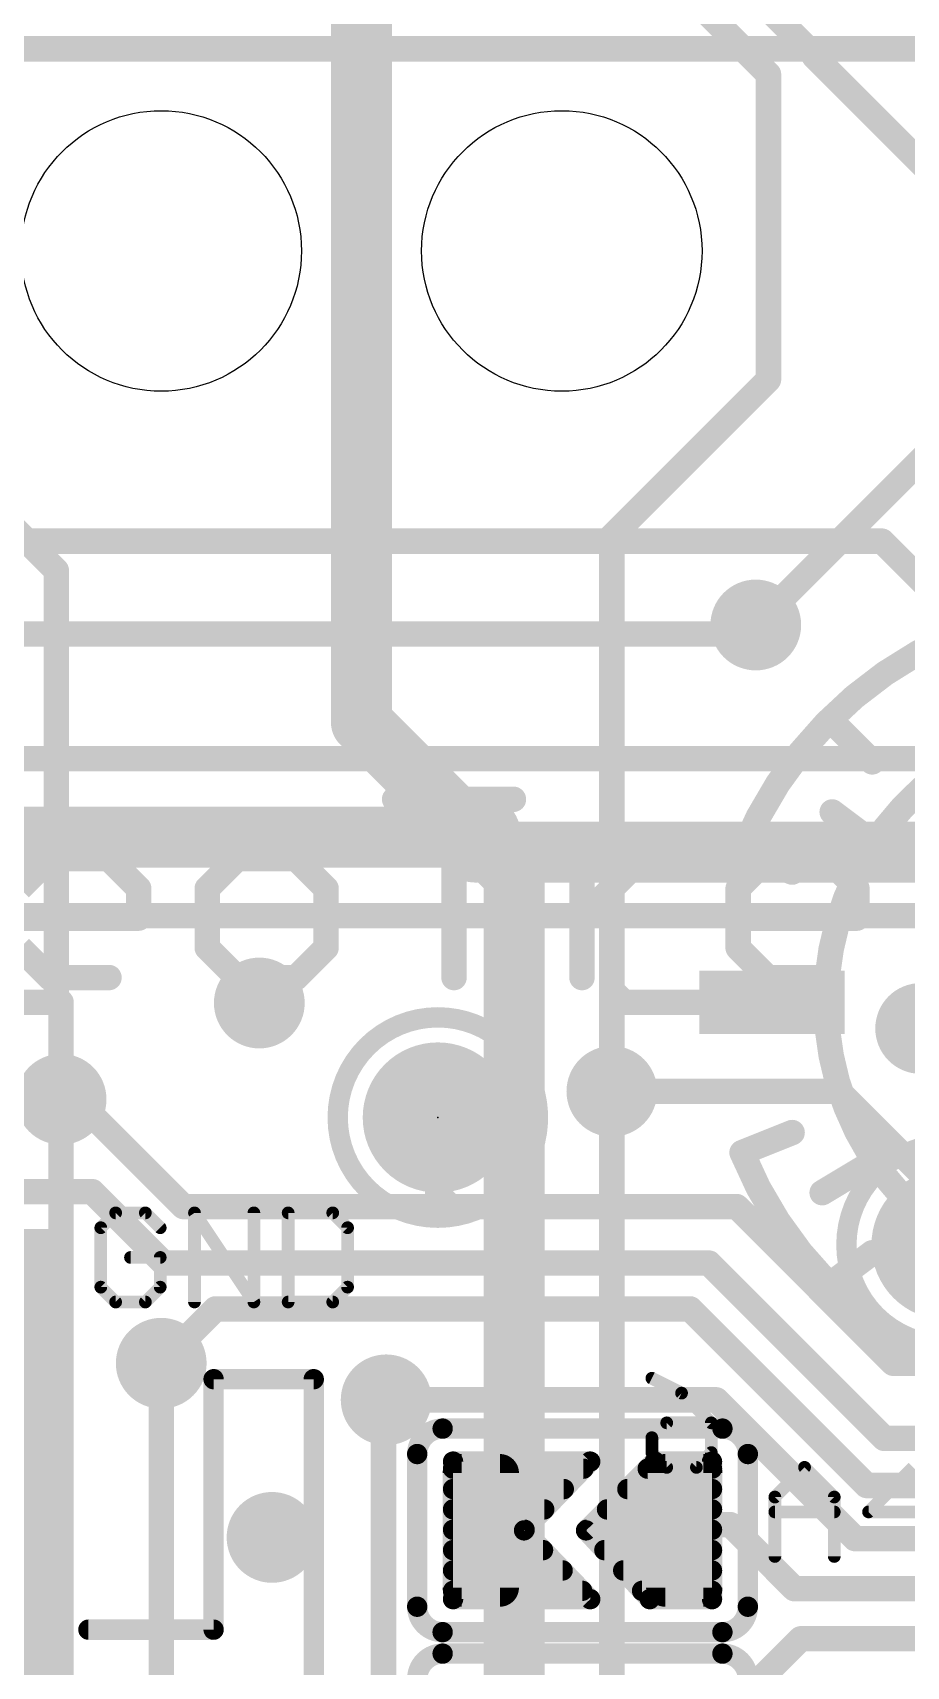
# Model space of a CAD drawing. Extents: x -30.6 to 30.6, y -30.6 to 30.6.
# Drawn here: x -3.28 to 5.44, y 0.87 to 17.18 of the extents above; entities that cross this region are included whole.
import ezdxf

# ---------------------------------------------------------------- set-up
doc = ezdxf.new("R2010")
doc.units = 0
for name, color, linetype in [('1', 12, 'CONTINUOUS'), ('16', 5, 'CONTINUOUS'), ('18', 110, 'CONTINUOUS'), ('20', 53, 'CONTINUOUS'), ('21', 40, 'CONTINUOUS'), ('22', 53, 'CONTINUOUS'), ('23', 40, 'CONTINUOUS')]:
    doc.layers.add(name, color=color, linetype=linetype)

# ---------------------------------------------------------------- blocks, each defined once
blk = doc.blocks.new('RECT121920X243840R50')
at = {"const_width": 0.1905}
blk.add_lwpolyline([(0.2858, -0.5715), (0.2858, 0.5715, 0.4142), (0.1905, 0.6668), (-0.1905, 0.6668, 0.4142), (-0.2858, 0.5715), (-0.2858, -0.5715, 0.4142), (-0.1905, -0.6668), (0.1905, -0.6668, 0.4142)], format="xyb", close=True, dxfattribs=at)
blk.add_solid([(-0.2159, -0.5969), (0.2159, -0.5969), (-0.2159, 0.5969), (0.2159, 0.5969)])
blk = doc.blocks.new('PIE')
at = {"const_width": 0.5}
blk.add_lwpolyline([(0, -0.25, 1), (0, 0.25, 1), (0, -0.25)], format="xyb", dxfattribs=at)
blk = doc.blocks.new('RECT')
blk.add_solid([(-0.5, -0.5), (0.5, -0.5), (-0.5, 0.5), (0.5, 0.5)])
blk = doc.blocks.new('ROUNDV')
at = {"const_width": 0.5}
blk.add_lwpolyline([(0, -0.25, 1), (0, 0.25, 1), (0, -0.25)], format="xyb", dxfattribs=at)

msp = doc.modelspace()

# ---------------------------------------------------------------- linework, layer by layer
at = {"layer": '1'}
for points, const_width in [([(6.467, 17.018), (-4.576, 17.018)], 0.254), ([(-5.969, 12.1032), (5.1978, 12.1032)], 0.254), ([(5.1978, 12.1032), (6.309, 10.992)], 0.254), ([(-4.064, 11.176), (3.8466, 11.176)], 0.254), ([(3.8466, 11.176), (3.937, 11.2664)], 0.254), ([(9.0536, 9.9318), (-8.1022, 9.9318)], 0.254), ([(1.143, 9.1484), (-6.4856, 9.1484)], 0.6096), ([(1.2914, 9), (1.143, 9.1484)], 0.6096), ([(1.2914, 9), (8.255, 9)], 0.6096), ([(5.859, 8.365), (-5.3345, 8.365)], 0.254), ([(4.7662, 6.611), (2.5, 6.611)], 0.254), ([(6.2972, 5.08), (4.7662, 6.611)], 0.254), ([(-2.849, 6.532), (-3, 6.532)], 0.254), ([(-1.778, 5.461), (-2.849, 6.532)], 0.254), ([(0.762, 6.35), (0.762, 5.588)], 0.254), ([(-16.4925, 5.6098), (-2.6888, 5.6098)], 0.254), ([(-2.6888, 5.6098), (-1.976, 4.897)], 0.254), ([(0.762, 5.588), (0.889, 5.461)], 0.254), ([(0.889, 5.461), (-1.778, 5.461)], 0.254), ([(3.7456, 5.461), (0.889, 5.461)], 0.254), ([(5.3096, 3.897), (3.7456, 5.461)], 0.254), ([(-1.976, 4.897), (3.4706, 4.897)], 0.254), ([(3.4706, 4.897), (5.2206, 3.147)], 0.254), ([(-1.4572, 4.4398), (-2, 3.897)], 0.254), ([(3.2812, 4.4398), (-1.4572, 4.4398)], 0.254), ([(5.0442, 2.6768), (3.2812, 4.4398)], 0.254), ([(7.687, 3.897), (5.3096, 3.897)], 0.254), ([(3.5425, 3.532), (0.246, 3.532)], 0.254), ([(4.9275, 2.147), (3.5425, 3.532)], 0.254), ([(5.2206, 3.147), (6.937, 3.147)], 0.254), ([(2.284, 2.9156), (0.914, 2.9156)], 0.2032), ([(0.914, 2.9156), (0.914, 1.5424)], 0.2032), ([(0.914, 2.8448), (2.2158, 2.8448)], 0.2032), ([(1.6228, 2.229), (2.284, 2.9156)], 0.2032), ([(2.2419, 2.229), (2.9285, 2.9156)], 0.2032), ([(2.8577, 2.8448), (3.5, 2.8448)], 0.2032), ([(2.9285, 2.9156), (3.5, 2.9156)], 0.2032), ([(3.5, 2.9156), (3.5, 1.5424)], 0.2032), ([(6.9072, 2.6768), (5.0442, 2.6768)], 0.254), ([(0.914, 2.6416), (2.0201, 2.6416)], 0.2032), ([(2.6545, 2.6416), (3.5, 2.6416)], 0.2032), ([(0.914, 2.4384), (1.8245, 2.4384)], 0.2032), ([(2.4513, 2.4384), (3.5, 2.4384)], 0.2032), ([(0.914, 2.2352), (1.6288, 2.2352)], 0.2032), ([(2.284, 1.5424), (1.6228, 2.229)], 0.2032), ([(2.8785, 1.5424), (2.2419, 2.229)], 0.2032), ([(2.2481, 2.2352), (3.5, 2.2352)], 0.2032), ([(3.28, 2.286), (3.223, 2.229)], 0.254), ([(3.683, 2.286), (3.28, 2.286)], 0.254), ([(4.322, 1.647), (3.683, 2.286)], 0.254), ([(0.914, 2.032), (1.8125, 2.032)], 0.2032), ([(2.4246, 2.032), (3.5, 2.032)], 0.2032), ([(6.937, 2.147), (4.9275, 2.147)], 0.254), ([(0.914, 1.8288), (2.0082, 1.8288)], 0.2032), ([(2.613, 1.8288), (3.5, 1.8288)], 0.2032), ([(0.914, 1.6256), (2.2039, 1.6256)], 0.2032), ([(0.914, 1.5424), (2.284, 1.5424)], 0.2032), ([(2.8014, 1.6256), (3.5, 1.6256)], 0.2032), ([(3.5, 1.5424), (2.8785, 1.5424)], 0.2032), ([(6.937, 1.647), (4.322, 1.647)], 0.254), ([(4.387, 1.147), (3.223, -0.017)], 0.254), ([(6.937, 1.147), (4.387, 1.147)], 0.254)]:
    msp.add_lwpolyline(points, dxfattribs=dict(at, const_width=const_width))
for points, const_width in [([(5.2427, 12.1481, 1), (5.1529, 12.0583)], 0.127), ([(5.1978, 12.0397, 1), (5.1978, 12.1667)], 0.127), ([(3.8017, 11.2209, 1), (3.8915, 11.1311)], 0.127), ([(3.8466, 11.1125, 1), (3.8466, 11.2395)], 0.127), ([(3.9819, 11.2215, 1), (3.8921, 11.3113)], 0.127), ([(1.2508, 9.2562, 1), (1.0352, 9.0406)], 0.3048), ([(1.2914, 9.1524, 1), (1.2914, 8.8476)], 0.3048), ([(1.143, 8.996, 1), (1.143, 9.3008)], 0.3048), ([(1.1836, 8.8922, 1), (1.3992, 9.1078)], 0.3048), ([(2.5, 6.6745, 1), (2.5, 6.5475)], 0.127), ([(4.8111, 6.6559, 1), (4.7213, 6.5661)], 0.127), ([(4.7662, 6.5475, 1), (4.7662, 6.6745)], 0.127), ([(-3, 6.5955, 1), (-3, 6.4685)], 0.127), ([(-2.8041, 6.5769, 1), (-2.8939, 6.4871)], 0.127), ([(-2.849, 6.4685, 1), (-2.849, 6.5955)], 0.127), ([(0.8255, 6.35, 1), (0.6985, 6.35)], 0.127), ([(-2.6439, 5.6547, 1), (-2.7337, 5.5649)], 0.127), ([(-2.6888, 5.5463, 1), (-2.6888, 5.6733)], 0.127), ([(0.8069, 5.6329, 1), (0.7171, 5.5431)], 0.127), ([(-1.778, 5.5245, 1), (-1.778, 5.3975)], 0.127), ([(-1.8229, 5.4161, 1), (-1.7331, 5.5059)], 0.127), ([(0.6985, 5.588, 1), (0.8255, 5.588)], 0.127), ([(0.889, 5.5245, 1), (0.889, 5.3975)], 0.127), ([(0.8441, 5.4161, 1), (0.9339, 5.5059)], 0.127), ([(0.889, 5.3975, 1), (0.889, 5.5245)], 0.127), ([(3.7905, 5.5059, 1), (3.7007, 5.4161)], 0.127), ([(3.7456, 5.3975, 1), (3.7456, 5.5245)], 0.127), ([(-1.976, 4.9605, 1), (-1.976, 4.8335)], 0.127), ([(-2.0209, 4.8521, 1), (-1.9311, 4.9419)], 0.127), ([(3.5155, 4.9419, 1), (3.4257, 4.8521)], 0.127), ([(3.4706, 4.8335, 1), (3.4706, 4.9605)], 0.127), ([(-1.4572, 4.5033, 1), (-1.4572, 4.3763)], 0.127), ([(-1.4123, 4.3949, 1), (-1.5021, 4.4847)], 0.127), ([(3.3261, 4.4847, 1), (3.2363, 4.3949)], 0.127), ([(3.2812, 4.3763, 1), (3.2812, 4.5033)], 0.127), ([(-2.0449, 3.9419, 1), (-1.9551, 3.8521)], 0.127), ([(5.3096, 3.9605, 1), (5.3096, 3.8335)], 0.127), ([(5.2647, 3.8521, 1), (5.3545, 3.9419)], 0.127), ([(0.246, 3.5955, 1), (0.246, 3.4685)], 0.127), ([(3.5874, 3.5769, 1), (3.4975, 3.4871)], 0.127), ([(3.5425, 3.4685, 1), (3.5425, 3.5955)], 0.127), ([(5.2206, 3.2105, 1), (5.2206, 3.0835)], 0.127), ([(5.1757, 3.1021, 1), (5.2655, 3.1919)], 0.127), ([(0.914, 2.9664, 1), (0.914, 2.8648)], 0.1016), ([(0.9648, 2.9156, 1), (0.8632, 2.9156)], 0.1016), ([(0.914, 2.8956, 1), (0.914, 2.794)], 0.1016), ([(2.2158, 2.794, 1), (2.2158, 2.8956)], 0.1016), ([(2.3206, 2.8804, 1), (2.2474, 2.9508)], 0.1016), ([(2.284, 2.8648, 1), (2.284, 2.9664)], 0.1016), ([(2.8577, 2.8956, 1), (2.8577, 2.794)], 0.1016), ([(2.9285, 2.9664, 1), (2.9285, 2.8648)], 0.1016), ([(2.9644, 2.8797, 1), (2.8926, 2.9515)], 0.1016), ([(3.5508, 2.9156, 1), (3.4492, 2.9156)], 0.1016), ([(3.5, 2.8648, 1), (3.5, 2.9664)], 0.1016), ([(3.5, 2.794, 1), (3.5, 2.8956)], 0.1016), ([(5.0442, 2.7403, 1), (5.0442, 2.6133)], 0.127), ([(4.9993, 2.6319, 1), (5.0891, 2.7217)], 0.127), ([(0.914, 2.6924, 1), (0.914, 2.5908)], 0.1016), ([(2.0201, 2.5908, 1), (2.0201, 2.6924)], 0.1016), ([(2.6545, 2.6924, 1), (2.6545, 2.5908)], 0.1016), ([(3.5, 2.5908, 1), (3.5, 2.6924)], 0.1016), ([(0.914, 2.4892, 1), (0.914, 2.3876)], 0.1016), ([(1.8245, 2.3876, 1), (1.8245, 2.4892)], 0.1016), ([(2.4513, 2.4892, 1), (2.4513, 2.3876)], 0.1016), ([(3.5, 2.3876, 1), (3.5, 2.4892)], 0.1016), ([(0.914, 2.286, 1), (0.914, 2.1844)], 0.1016), ([(1.6594, 2.2642, 1), (1.5862, 2.1938)], 0.1016), ([(1.5862, 2.2642, 1), (1.6594, 2.1938)], 0.1016), ([(1.6288, 2.1844, 1), (1.6288, 2.286)], 0.1016), ([(2.2792, 2.2635, 1), (2.2046, 2.1945)], 0.1016), ([(2.206, 2.2649, 1), (2.2778, 2.1931)], 0.1016), ([(2.2481, 2.286, 1), (2.2481, 2.1844)], 0.1016), ([(3.1781, 2.2739, 1), (3.2679, 2.1841)], 0.127), ([(3.28, 2.3495, 1), (3.28, 2.2225)], 0.127), ([(3.3249, 2.2411, 1), (3.2351, 2.3309)], 0.127), ([(3.5, 2.1844, 1), (3.5, 2.286)], 0.1016), ([(3.7279, 2.3309, 1), (3.6381, 2.2411)], 0.127), ([(3.683, 2.2225, 1), (3.683, 2.3495)], 0.127), ([(0.914, 2.0828, 1), (0.914, 1.9812)], 0.1016), ([(1.8125, 1.9812, 1), (1.8125, 2.0828)], 0.1016), ([(2.4246, 2.0828, 1), (2.4246, 1.9812)], 0.1016), ([(3.5, 1.9812, 1), (3.5, 2.0828)], 0.1016), ([(4.9275, 2.2105, 1), (4.9275, 2.0835)], 0.127), ([(4.8825, 2.1021, 1), (4.9724, 2.1919)], 0.127), ([(0.914, 1.8796, 1), (0.914, 1.778)], 0.1016), ([(2.0082, 1.778, 1), (2.0082, 1.8796)], 0.1016), ([(2.613, 1.8796, 1), (2.613, 1.778)], 0.1016), ([(3.5, 1.778, 1), (3.5, 1.8796)], 0.1016), ([(0.914, 1.6764, 1), (0.914, 1.5748)], 0.1016), ([(0.914, 1.5932, 1), (0.914, 1.4916)], 0.1016), ([(2.2039, 1.5748, 1), (2.2039, 1.6764)], 0.1016), ([(2.284, 1.4916, 1), (2.284, 1.5932)], 0.1016), ([(2.8014, 1.6764, 1), (2.8014, 1.5748)], 0.1016), ([(2.8785, 1.5932, 1), (2.8785, 1.4916)], 0.1016), ([(3.5, 1.5748, 1), (3.5, 1.6764)], 0.1016), ([(3.5, 1.4916, 1), (3.5, 1.5932)], 0.1016), ([(4.322, 1.7105, 1), (4.322, 1.5835)], 0.127), ([(4.2771, 1.6021, 1), (4.3669, 1.6919)], 0.127), ([(0.8632, 1.5424, 1), (0.9648, 1.5424)], 0.1016), ([(2.2474, 1.5072, 1), (2.3206, 1.5776)], 0.1016), ([(2.8412, 1.5079, 1), (2.9158, 1.5769)], 0.1016), ([(3.4492, 1.5424, 1), (3.5508, 1.5424)], 0.1016), ([(4.387, 1.2105, 1), (4.387, 1.0835)], 0.127), ([(4.4319, 1.1021, 1), (4.3421, 1.1919)], 0.127)]:
    msp.add_lwpolyline(points, format="xyb", dxfattribs=dict(at, const_width=const_width))
at = {"layer": '16'}
for points, const_width in [([(0, 10.2914), (0, 21.3574)], 0.6096), ([(2.5, 18.328), (4.064, 16.764)], 0.254), ([(4.5212, 16.9534), (3.556, 17.9186)], 0.254), ([(4.5212, 16.9418), (4.5212, 16.9534)], 0.254), ([(7.493, 13.97), (4.5212, 16.9418)], 0.254), ([(4.064, 13.716), (4.064, 16.764)], 0.254), ([(-4.826, 13.589), (-3.048, 11.811)], 0.254), ([(2.5, 12.152), (4.064, 13.716)], 0.254), ([(6.1268, 13.4562), (3.937, 11.2664)], 0.254), ([(2.5, 7.62), (2.5, 12.152)], 0.254), ([(-3.048, 11.811), (-3.048, 7.548)], 0.254), ([(1.143, 9.1484), (0, 10.2914)], 0.6096), ([(4.7, 10.3), (5.1, 9.9)], 0.254), ([(5.1, 9.1), (4.7, 9.4)], 0.254), ([(1.524, 8.7674), (1.143, 9.1484)], 0.6096), ([(1.524, -4.445), (1.524, 8.7674)], 0.6096), ([(3.8, 9), (4.3, 8.8)], 0.254), ([(-3.048, 7.548), (-3, 7.5)], 0.254), ([(2.5, 6.611), (2.5, 7.62)], 0.254), ([(2.62, 7.5), (2.5, 7.62)], 0.254), ([(-4.1, 7.5), (-3, 7.5)], 0.254), ([(-3, 7.5), (-3, 6.532)], 0.254), ([(4.1, 7.5), (2.62, 7.5)], 0.254), ([(2.5, 6.611), (2.5, -6.827)], 0.254), ([(-3, 6.532), (-3, -7.5)], 0.254), ([(3.8, 6), (4.3, 6.2)], 0.254), ([(5.1, 5.9), (4.6, 5.6)], 0.254), ([(4.7, 4.7), (5.1, 5)], 0.254), ([(-2, 3.897), (-2, -11.049)], 0.254), ([(0.219, 3.505), (0.246, 3.532)], 0.254), ([(0.219, -17.2504), (0.219, 3.505)], 0.254)]:
    msp.add_lwpolyline(points, dxfattribs=dict(at, const_width=const_width))
for points, const_width in [([(4.5847, 16.9534, 1), (4.4577, 16.9534)], 0.127), ([(4.5661, 16.9867, 1), (4.4763, 16.8969)], 0.127), ([(4.4577, 16.9418, 1), (4.5847, 16.9418)], 0.127), ([(4.4763, 16.9085, 1), (4.5661, 16.9983)], 0.127), ([(4.1275, 16.764, 1), (4.0005, 16.764)], 0.127), ([(4.0191, 16.7191, 1), (4.1089, 16.8089)], 0.127), ([(4.0005, 13.716, 1), (4.1275, 13.716)], 0.127), ([(4.1089, 13.6711, 1), (4.0191, 13.7609)], 0.127), ([(2.5635, 12.152, 1), (2.4365, 12.152)], 0.127), ([(2.4551, 12.1969, 1), (2.5449, 12.1071)], 0.127), ([(-2.9845, 11.811, 1), (-3.1115, 11.811)], 0.127), ([(-3.0929, 11.7661, 1), (-3.0031, 11.8559)], 0.127), ([(3.8, 6, 5.1283), (3.8, 9)], 0.254), ([(3.8921, 11.3113, 1), (3.9819, 11.2215)], 0.127), ([(0.1078, 10.3992, 1), (-0.1078, 10.1836)], 0.3048), ([(-0.1524, 10.2914, 1), (0.1524, 10.2914)], 0.3048), ([(4.7449, 10.3449, 1), (4.6551, 10.2551)], 0.127), ([(5.0551, 9.8551, 1), (5.1449, 9.9449)], 0.127), ([(5.8, 9.8, 0.5044), (5.8, 5.2)], 0.254), ([(4.7381, 9.4508, 1), (4.6619, 9.3492)], 0.127), ([(1.2508, 9.2562, 1), (1.0352, 9.0406)], 0.3048), ([(1.0352, 9.0406, 1), (1.2508, 9.2562)], 0.3048), ([(5.0619, 9.0492, 1), (5.1381, 9.1508)], 0.127), ([(1.6764, 8.7674, 1), (1.3716, 8.7674)], 0.3048), ([(1.4162, 8.6596, 1), (1.6318, 8.8752)], 0.3048), ([(3.8236, 9.059, 1), (3.7764, 8.941)], 0.127), ([(3.7412, 9.0239, 1), (3.8588, 8.9761)], 0.127), ([(4.2764, 8.741, 1), (4.3236, 8.859)], 0.127), ([(-3.0031, 7.5929, 1), (-3.0929, 7.5031)], 0.127), ([(2.5635, 7.62, 1), (2.4365, 7.62)], 0.127), ([(2.5449, 7.6649, 1), (2.4551, 7.5751)], 0.127), ([(2.4365, 7.62, 1), (2.5635, 7.62)], 0.127), ([(-3.1115, 7.548, 1), (-2.9845, 7.548)], 0.127), ([(-2.9365, 7.5, 1), (-3.0635, 7.5)], 0.127), ([(-3.0449, 7.4551, 1), (-2.9551, 7.5449)], 0.127), ([(-3, 7.4365, 1), (-3, 7.5635)], 0.127), ([(2.62, 7.5635, 1), (2.62, 7.4365)], 0.127), ([(2.5751, 7.4551, 1), (2.6649, 7.5449)], 0.127), ([(4.1, 7.4365, 1), (4.1, 7.5635)], 0.127), ([(2.5635, 6.611, 1), (2.4365, 6.611)], 0.127), ([(-2.9365, 6.532, 1), (-3.0635, 6.532)], 0.127), ([(-3.0635, 6.532, 1), (-2.9365, 6.532)], 0.127), ([(2.4365, 6.611, 1), (2.5635, 6.611)], 0.127), ([(4.3236, 6.141, 1), (4.2764, 6.259)], 0.127), ([(3.8588, 6.0239, 1), (3.7412, 5.9761)], 0.127), ([(3.7764, 6.059, 1), (3.8236, 5.941)], 0.127), ([(5.1327, 5.8455, 1), (5.0673, 5.9545)], 0.127), ([(4.5673, 5.6545, 1), (4.6327, 5.5455)], 0.127), ([(5.1381, 4.9492, 1), (5.0619, 5.0508)], 0.127), ([(4.6619, 4.7508, 1), (4.7381, 4.6492)], 0.127), ([(-1.9365, 3.897, 1), (-2.0635, 3.897)], 0.127), ([(0.2825, 3.505, 1), (0.1555, 3.505)], 0.127), ([(0.1741, 3.5499, 1), (0.2639, 3.4601)], 0.127), ([(0.2909, 3.4871, 1), (0.2011, 3.5769)], 0.127)]:
    msp.add_lwpolyline(points, format="xyb", dxfattribs=dict(at, const_width=const_width))
at = {"layer": '20'}
for centre in [(-2, 15), (2, 15)]:
    msp.add_circle(centre, 1.4, dxfattribs=at)
at = {"layer": '21'}
for points, const_width in [([(0.3306, 9.5265), (1.5169, 9.5265)], 0.254), ([(0.9237, 7.747), (0.9237, 9.5265)], 0.254), ([(-3.4115, 8.6368), (-3.1149, 8.9333)], 0.254), ([(-3.1149, 8.9333), (-2.5217, 8.9333)], 0.254), ([(-2.5217, 8.9333), (-2.2252, 8.6368)], 0.254), ([(-1.2439, 8.9333), (-1.5405, 8.6368)], 0.254), ([(-0.6507, 8.9333), (-1.2439, 8.9333)], 0.254), ([(-0.3541, 8.6368), (-0.6507, 8.9333)], 0.254), ([(2.2016, 7.747), (2.2016, 8.9333)], 0.254), ([(2.2016, 8.3402), (2.7948, 8.9333)], 0.254), ([(2.7948, 8.9333), (3.0914, 8.9333)], 0.254), ([(3.7608, 8.6368), (4.0574, 8.9333)], 0.254), ([(4.0574, 8.9333), (4.6506, 8.9333)], 0.254), ([(4.6506, 8.9333), (4.9472, 8.6368)], 0.254), ([(-2.2252, 8.6368), (-2.2252, 8.3402)], 0.254), ([(-1.5405, 8.6368), (-1.5405, 8.0436)], 0.254), ([(-0.3541, 8.0436), (-0.3541, 8.6368)], 0.254), ([(3.7608, 8.0436), (3.7608, 8.6368)], 0.254), ([(4.9472, 8.6368), (4.9472, 8.3402)], 0.254), ([(-2.2252, 8.3402), (-3.4115, 8.3402)], 0.254), ([(4.9472, 8.3402), (3.7608, 8.3402)], 0.254), ([(-3.1149, 7.747), (-3.4115, 8.0436)], 0.254), ([(-1.5405, 8.0436), (-1.2439, 7.747)], 0.254), ([(-0.6507, 7.747), (-0.3541, 8.0436)], 0.254), ([(4.0574, 7.747), (3.7608, 8.0436)], 0.254), ([(-2.5217, 7.747), (-3.1149, 7.747)], 0.254), ([(-1.2439, 7.747), (-0.6507, 7.747)], 0.254), ([(4.6506, 7.747), (4.0574, 7.747)], 0.254), ([(-2.4552, 5.3983), (-2.6035, 5.25)], 0.127), ([(-2.4552, 5.3983), (-2.6035, 5.25)], 0.127), ([(-2.1586, 5.3983), (-2.4552, 5.3983)], 0.127), ([(-2.1586, 5.3983), (-2.4552, 5.3983)], 0.127), ([(-2.0103, 5.25), (-2.1586, 5.3983)], 0.127), ([(-2.0103, 5.25), (-2.1586, 5.3983)], 0.127), ([(-1.668, 4.5085), (-1.668, 5.3983)], 0.127), ([(-1.668, 5.3983), (-1.0748, 4.5085)], 0.127), ([(-1.668, 4.5085), (-1.668, 5.3983)], 0.127), ([(-1.668, 5.3983), (-1.0748, 4.5085)], 0.127), ([(-1.0748, 4.5085), (-1.0748, 5.3983)], 0.127), ([(-1.0748, 4.5085), (-1.0748, 5.3983)], 0.127), ([(-0.7325, 5.3983), (-0.7325, 4.5085)], 0.127), ([(-0.2876, 5.3983), (-0.7325, 5.3983)], 0.127), ([(-0.7325, 5.3983), (-0.7325, 4.5085)], 0.127), ([(-0.2876, 5.3983), (-0.7325, 5.3983)], 0.127), ([(-0.1393, 5.25), (-0.2876, 5.3983)], 0.127), ([(-0.1393, 5.25), (-0.2876, 5.3983)], 0.127), ([(-2.6035, 5.25), (-2.6035, 4.6568)], 0.127), ([(-2.6035, 5.25), (-2.6035, 4.6568)], 0.127), ([(-0.1393, 4.6568), (-0.1393, 5.25)], 0.127), ([(-0.1393, 4.6568), (-0.1393, 5.25)], 0.127), ([(-2.0103, 4.9534), (-2.3069, 4.9534)], 0.127), ([(-2.0103, 4.9534), (-2.3069, 4.9534)], 0.127), ([(-2.0103, 4.6568), (-2.0103, 4.9534)], 0.127), ([(-2.0103, 4.6568), (-2.0103, 4.9534)], 0.127), ([(-2.6035, 4.6568), (-2.4552, 4.5085)], 0.127), ([(-2.6035, 4.6568), (-2.4552, 4.5085)], 0.127), ([(-2.4552, 4.5085), (-2.1586, 4.5085)], 0.127), ([(-2.4552, 4.5085), (-2.1586, 4.5085)], 0.127), ([(-2.1586, 4.5085), (-2.0103, 4.6568)], 0.127), ([(-2.1586, 4.5085), (-2.0103, 4.6568)], 0.127), ([(-0.7325, 4.5085), (-0.2876, 4.5085)], 0.127), ([(-0.7325, 4.5085), (-0.2876, 4.5085)], 0.127), ([(-0.2876, 4.5085), (-0.1393, 4.6568)], 0.127), ([(-0.2876, 4.5085), (-0.1393, 4.6568)], 0.127), ([(-0.477, 3.738), (-1.477, 3.738)], 0.2032), ([(-1.477, 3.738), (-1.477, 1.238)], 0.2032), ([(-0.477, -0.262), (-0.477, 3.738)], 0.2032), ([(0.81, 3.245), (3.604, 3.245)], 0.2032), ([(0.556, 2.991), (0.556, 1.467)], 0.2032), ([(3.858, 2.991), (3.858, 1.467)], 0.2032), ([(4.1275, 2.5617), (4.4241, 2.8583)], 0.127), ([(4.4241, 2.8583), (4.7207, 2.5617)], 0.127), ([(5.5079, 2.8583), (5.063, 2.4134)], 0.127), ([(4.1275, 1.9685), (4.1275, 2.5617)], 0.127), ([(4.7207, 2.5617), (4.7207, 1.9685)], 0.127), ([(4.1275, 2.4134), (4.7207, 2.4134)], 0.127), ([(5.063, 2.4134), (5.6562, 2.4134)], 0.127), ([(-1.477, 1.238), (-2.727, 1.238)], 0.2032), ([(3.604, 1.213), (0.81, 1.213)], 0.2032), ([(0.81, 0.999), (3.604, 0.999)], 0.2032)]:
    msp.add_lwpolyline(points, dxfattribs=dict(at, const_width=const_width))
for points, const_width in [([(0.3306, 9.59, 1), (0.3306, 9.463)], 0.127), ([(0.9872, 9.5265, 1), (0.8602, 9.5265)], 0.127), ([(1.5169, 9.463, 1), (1.5169, 9.59)], 0.127), ([(-3.1149, 8.9968, 1), (-3.1149, 8.8698)], 0.127), ([(-3.07, 8.8884, 1), (-3.1598, 8.9782)], 0.127), ([(-2.4768, 8.9782, 1), (-2.5666, 8.8884)], 0.127), ([(-2.5217, 8.8698, 1), (-2.5217, 8.9968)], 0.127), ([(-1.2439, 8.9968, 1), (-1.2439, 8.8698)], 0.127), ([(-1.199, 8.8884, 1), (-1.2888, 8.9782)], 0.127), ([(-0.6058, 8.9782, 1), (-0.6956, 8.8884)], 0.127), ([(-0.6507, 8.8698, 1), (-0.6507, 8.9968)], 0.127), ([(2.2651, 8.9333, 1), (2.1381, 8.9333)], 0.127), ([(2.7948, 8.9968, 1), (2.7948, 8.8698)], 0.127), ([(2.8397, 8.8884, 1), (2.7499, 8.9782)], 0.127), ([(3.0914, 8.8698, 1), (3.0914, 8.9968)], 0.127), ([(4.0574, 8.9968, 1), (4.0574, 8.8698)], 0.127), ([(4.1023, 8.8884, 1), (4.0125, 8.9782)], 0.127), ([(4.6955, 8.9782, 1), (4.6057, 8.8884)], 0.127), ([(4.6506, 8.8698, 1), (4.6506, 8.9968)], 0.127), ([(-2.1617, 8.6368, 1), (-2.2887, 8.6368)], 0.127), ([(-2.2701, 8.5919, 1), (-2.1803, 8.6817)], 0.127), ([(-1.477, 8.6368, 1), (-1.604, 8.6368)], 0.127), ([(-1.5854, 8.6817, 1), (-1.4956, 8.5919)], 0.127), ([(-0.2906, 8.6368, 1), (-0.4176, 8.6368)], 0.127), ([(-0.399, 8.5919, 1), (-0.3092, 8.6817)], 0.127), ([(3.8243, 8.6368, 1), (3.6973, 8.6368)], 0.127), ([(3.7159, 8.6817, 1), (3.8057, 8.5919)], 0.127), ([(5.0107, 8.6368, 1), (4.8837, 8.6368)], 0.127), ([(4.9023, 8.5919, 1), (4.9921, 8.6817)], 0.127), ([(-2.2887, 8.3402, 1), (-2.1617, 8.3402)], 0.127), ([(-2.2252, 8.2767, 1), (-2.2252, 8.4037)], 0.127), ([(2.1567, 8.3851, 1), (2.2465, 8.2953)], 0.127), ([(3.7608, 8.4037, 1), (3.7608, 8.2767)], 0.127), ([(4.8837, 8.3402, 1), (5.0107, 8.3402)], 0.127), ([(4.9472, 8.2767, 1), (4.9472, 8.4037)], 0.127), ([(-1.4956, 8.0885, 1), (-1.5854, 7.9987)], 0.127), ([(-0.3092, 7.9987, 1), (-0.399, 8.0885)], 0.127), ([(3.8057, 8.0885, 1), (3.7159, 7.9987)], 0.127), ([(-1.604, 8.0436, 1), (-1.477, 8.0436)], 0.127), ([(-0.4176, 8.0436, 1), (-0.2906, 8.0436)], 0.127), ([(3.6973, 8.0436, 1), (3.8243, 8.0436)], 0.127), ([(-3.1149, 7.8105, 1), (-3.1149, 7.6835)], 0.127), ([(-3.1598, 7.7021, 1), (-3.07, 7.7919)], 0.127), ([(-2.5217, 7.6835, 1), (-2.5217, 7.8105)], 0.127), ([(-1.2439, 7.8105, 1), (-1.2439, 7.6835)], 0.127), ([(-1.2888, 7.7021, 1), (-1.199, 7.7919)], 0.127), ([(-0.6956, 7.7919, 1), (-0.6058, 7.7021)], 0.127), ([(-0.6507, 7.6835, 1), (-0.6507, 7.8105)], 0.127), ([(4.0574, 7.8105, 1), (4.0574, 7.6835)], 0.127), ([(4.0125, 7.7021, 1), (4.1023, 7.7919)], 0.127), ([(4.6506, 7.6835, 1), (4.6506, 7.8105)], 0.127), ([(0.8602, 7.747, 1), (0.9872, 7.747)], 0.127), ([(2.1381, 7.747, 1), (2.2651, 7.747)], 0.127), ([(0.762, 5.35, 1), (0.762, 7.35, 1), (0.762, 5.35)], 0.2032), ([(5.842, 4.08, 1), (5.842, 6.08, 1), (5.842, 4.08)], 0.2032), ([(-2.4552, 5.43, 1), (-2.4552, 5.3665)], 0.0635), ([(-2.4552, 5.43, 1), (-2.4552, 5.3665)], 0.0635), ([(-2.4328, 5.3758, 1), (-2.4777, 5.4207)], 0.0635), ([(-2.4328, 5.3758, 1), (-2.4777, 5.4207)], 0.0635), ([(-2.1362, 5.4207, 1), (-2.1811, 5.3758)], 0.0635), ([(-2.1362, 5.4207, 1), (-2.1811, 5.3758)], 0.0635), ([(-2.1586, 5.3665, 1), (-2.1586, 5.43)], 0.0635), ([(-2.1586, 5.3665, 1), (-2.1586, 5.43)], 0.0635), ([(-1.6416, 5.4159, 1), (-1.6944, 5.3806)], 0.0635), ([(-1.6416, 5.4159, 1), (-1.6944, 5.3806)], 0.0635), ([(-1.6362, 5.3983, 1), (-1.6997, 5.3983)], 0.0635), ([(-1.6362, 5.3983, 1), (-1.6997, 5.3983)], 0.0635), ([(-1.0431, 5.3983, 1), (-1.1066, 5.3983)], 0.0635), ([(-1.0431, 5.3983, 1), (-1.1066, 5.3983)], 0.0635), ([(-0.7325, 5.43, 1), (-0.7325, 5.3665)], 0.0635), ([(-0.7325, 5.43, 1), (-0.7325, 5.3665)], 0.0635), ([(-0.7007, 5.3983, 1), (-0.7642, 5.3983)], 0.0635), ([(-0.7007, 5.3983, 1), (-0.7642, 5.3983)], 0.0635), ([(-0.2651, 5.4207, 1), (-0.31, 5.3758)], 0.0635), ([(-0.2651, 5.4207, 1), (-0.31, 5.3758)], 0.0635), ([(-0.2876, 5.3665, 1), (-0.2876, 5.43)], 0.0635), ([(-0.2876, 5.3665, 1), (-0.2876, 5.43)], 0.0635), ([(-2.5717, 5.25, 1), (-2.6353, 5.25)], 0.0635), ([(-2.5717, 5.25, 1), (-2.6353, 5.25)], 0.0635), ([(-2.626, 5.2724, 1), (-2.581, 5.2275)], 0.0635), ([(-2.626, 5.2724, 1), (-2.581, 5.2275)], 0.0635), ([(-2.0328, 5.2275, 1), (-1.9879, 5.2724)], 0.0635), ([(-2.0328, 5.2275, 1), (-1.9879, 5.2724)], 0.0635), ([(-0.1075, 5.25, 1), (-0.171, 5.25)], 0.0635), ([(-0.1075, 5.25, 1), (-0.171, 5.25)], 0.0635), ([(-0.1617, 5.2275, 1), (-0.1168, 5.2724)], 0.0635), ([(-0.1617, 5.2275, 1), (-0.1168, 5.2724)], 0.0635), ([(-2.3069, 4.9851, 1), (-2.3069, 4.9216)], 0.0635), ([(-2.3069, 4.9851, 1), (-2.3069, 4.9216)], 0.0635), ([(-1.9786, 4.9534, 1), (-2.0421, 4.9534)], 0.0635), ([(-1.9786, 4.9534, 1), (-2.0421, 4.9534)], 0.0635), ([(-2.0103, 4.9216, 1), (-2.0103, 4.9851)], 0.0635), ([(-2.0103, 4.9216, 1), (-2.0103, 4.9851)], 0.0635), ([(-2.6353, 4.6568, 1), (-2.5717, 4.6568)], 0.0635), ([(-2.6353, 4.6568, 1), (-2.5717, 4.6568)], 0.0635), ([(-2.581, 4.6792, 1), (-2.626, 4.6343)], 0.0635), ([(-2.581, 4.6792, 1), (-2.626, 4.6343)], 0.0635), ([(-2.4552, 4.5403, 1), (-2.4552, 4.4768)], 0.0635), ([(-2.4552, 4.5403, 1), (-2.4552, 4.4768)], 0.0635), ([(-2.1586, 4.4768, 1), (-2.1586, 4.5403)], 0.0635), ([(-2.1586, 4.4768, 1), (-2.1586, 4.5403)], 0.0635), ([(-2.0421, 4.6568, 1), (-1.9786, 4.6568)], 0.0635), ([(-2.0421, 4.6568, 1), (-1.9786, 4.6568)], 0.0635), ([(-1.9879, 4.6343, 1), (-2.0328, 4.6792)], 0.0635), ([(-1.9879, 4.6343, 1), (-2.0328, 4.6792)], 0.0635), ([(-0.7325, 4.5403, 1), (-0.7325, 4.4768)], 0.0635), ([(-0.7325, 4.5403, 1), (-0.7325, 4.4768)], 0.0635), ([(-0.2876, 4.4768, 1), (-0.2876, 4.5403)], 0.0635), ([(-0.2876, 4.4768, 1), (-0.2876, 4.5403)], 0.0635), ([(-0.171, 4.6568, 1), (-0.1075, 4.6568)], 0.0635), ([(-0.171, 4.6568, 1), (-0.1075, 4.6568)], 0.0635), ([(-0.1168, 4.6343, 1), (-0.1617, 4.6792)], 0.0635), ([(-0.1168, 4.6343, 1), (-0.1617, 4.6792)], 0.0635), ([(-2.4777, 4.486, 1), (-2.4328, 4.531)], 0.0635), ([(-2.4777, 4.486, 1), (-2.4328, 4.531)], 0.0635), ([(-2.1811, 4.531, 1), (-2.1362, 4.486)], 0.0635), ([(-2.1811, 4.531, 1), (-2.1362, 4.486)], 0.0635), ([(-1.6997, 4.5085, 1), (-1.6362, 4.5085)], 0.0635), ([(-1.6997, 4.5085, 1), (-1.6362, 4.5085)], 0.0635), ([(-1.1066, 4.5085, 1), (-1.0431, 4.5085)], 0.0635), ([(-1.1066, 4.5085, 1), (-1.0431, 4.5085)], 0.0635), ([(-1.1012, 4.4909, 1), (-1.0484, 4.5261)], 0.0635), ([(-1.1012, 4.4909, 1), (-1.0484, 4.5261)], 0.0635), ([(-0.7642, 4.5085, 1), (-0.7007, 4.5085)], 0.0635), ([(-0.7642, 4.5085, 1), (-0.7007, 4.5085)], 0.0635), ([(-0.31, 4.531, 1), (-0.2651, 4.486)], 0.0635), ([(-0.31, 4.531, 1), (-0.2651, 4.486)], 0.0635), ([(-1.477, 3.7888, 1), (-1.477, 3.6872)], 0.1016), ([(-1.4262, 3.738, 1), (-1.5278, 3.738)], 0.1016), ([(-0.4262, 3.738, 1), (-0.5278, 3.738)], 0.1016), ([(-0.477, 3.6872, 1), (-0.477, 3.7888)], 0.1016), ([(0.81, 3.245, 0.4142), (0.556, 2.991)], 0.2032), ([(0.81, 3.2958, 1), (0.81, 3.1942)], 0.1016), ([(0.81, 3.1942, 1), (0.81, 3.2958)], 0.1016), ([(3.858, 2.991, 0.4142), (3.604, 3.245)], 0.2032), ([(3.604, 3.2958, 1), (3.604, 3.1942)], 0.1016), ([(3.604, 3.1942, 1), (3.604, 3.2958)], 0.1016), ([(0.6068, 2.991, 1), (0.5052, 2.991)], 0.1016), ([(0.5052, 2.991, 1), (0.6068, 2.991)], 0.1016), ([(3.9088, 2.991, 1), (3.8072, 2.991)], 0.1016), ([(3.8072, 2.991, 1), (3.9088, 2.991)], 0.1016), ([(4.4465, 2.8807, 1), (4.4016, 2.8358)], 0.0635), ([(4.4465, 2.8358, 1), (4.4016, 2.8807)], 0.0635), ([(4.1593, 2.5617, 1), (4.0958, 2.5617)], 0.0635), ([(4.105, 2.5841, 1), (4.15, 2.5392)], 0.0635), ([(4.7524, 2.5617, 1), (4.6889, 2.5617)], 0.0635), ([(4.6982, 2.5392, 1), (4.7431, 2.5841)], 0.0635), ([(4.1275, 2.4451, 1), (4.1275, 2.3816)], 0.0635), ([(4.7207, 2.3816, 1), (4.7207, 2.4451)], 0.0635), ([(5.063, 2.4451, 1), (5.063, 2.3816)], 0.0635), ([(5.0406, 2.4358, 1), (5.0855, 2.3909)], 0.0635), ([(4.0958, 1.9685, 1), (4.1593, 1.9685)], 0.0635), ([(4.6889, 1.9685, 1), (4.7524, 1.9685)], 0.0635), ([(0.556, 1.467, 0.4142), (0.81, 1.213)], 0.2032), ([(0.6068, 1.467, 1), (0.5052, 1.467)], 0.1016), ([(0.5052, 1.467, 1), (0.6068, 1.467)], 0.1016), ([(3.604, 1.213, 0.4142), (3.858, 1.467)], 0.2032), ([(3.9088, 1.467, 1), (3.8072, 1.467)], 0.1016), ([(3.8072, 1.467, 1), (3.9088, 1.467)], 0.1016), ([(-2.727, 1.2888, 1), (-2.727, 1.1872)], 0.1016), ([(-1.477, 1.1872, 1), (-1.477, 1.2888)], 0.1016), ([(0.81, 1.2638, 1), (0.81, 1.1622)], 0.1016), ([(0.81, 1.1622, 1), (0.81, 1.2638)], 0.1016), ([(3.604, 1.2638, 1), (3.604, 1.1622)], 0.1016), ([(3.604, 1.1622, 1), (3.604, 1.2638)], 0.1016), ([(-1.5278, 1.238, 1), (-1.4262, 1.238)], 0.1016), ([(0.81, 0.999, 0.4142), (0.556, 0.745)], 0.2032), ([(0.81, 1.0498, 1), (0.81, 0.9482)], 0.1016), ([(0.81, 0.9482, 1), (0.81, 1.0498)], 0.1016), ([(3.858, 0.745, 0.4142), (3.604, 0.999)], 0.2032), ([(3.604, 1.0498, 1), (3.604, 0.9482)], 0.1016), ([(3.604, 0.9482, 1), (3.604, 1.0498)], 0.1016)]:
    msp.add_lwpolyline(points, format="xyb", dxfattribs=dict(at, const_width=const_width))
at = {"layer": '22', "const_width": 0.127}
for points in [[(2.8993, 3.7473), (3.1959, 3.599)], [(3.1959, 3.599), (3.4925, 3.3024)], [(2.8993, 3.1541), (3.0476, 3.3024)], [(3.0476, 3.3024), (3.4925, 3.3024)], [(3.4925, 3.3024), (3.4925, 3.0058)], [(2.8993, 3.0058), (2.8993, 3.1541)], [(3.0476, 2.8575), (2.8993, 3.0058)], [(3.4925, 3.0058), (3.3442, 2.8575)], [(3.3442, 2.8575), (3.0476, 2.8575)]]:
    msp.add_lwpolyline(points, dxfattribs=at)
at = {"layer": '22', "const_width": 0.0635}
for points in [[(2.9135, 3.7757, 1), (2.8851, 3.7189)], [(3.2184, 3.6214, 1), (3.1735, 3.5765)], [(3.1817, 3.5706, 1), (3.2101, 3.6274)], [(3.0476, 3.3341, 1), (3.0476, 3.2706)], [(3.0701, 3.2799, 1), (3.0252, 3.3248)], [(3.5243, 3.3024, 1), (3.4607, 3.3024)], [(3.47, 3.2799, 1), (3.515, 3.3248)], [(3.4925, 3.2706, 1), (3.4925, 3.3341)], [(2.9311, 3.1541, 1), (2.8676, 3.1541)], [(2.8769, 3.1765, 1), (2.9218, 3.1316)], [(2.9218, 3.0282, 1), (2.8769, 2.9833)], [(2.8676, 3.0058, 1), (2.9311, 3.0058)], [(3.4607, 3.0058, 1), (3.5243, 3.0058)], [(3.515, 2.9833, 1), (3.47, 3.0282)], [(3.0476, 2.8893, 1), (3.0476, 2.8257)], [(3.0252, 2.835, 1), (3.0701, 2.88)], [(3.3218, 2.88, 1), (3.3667, 2.835)], [(3.3442, 2.8257, 1), (3.3442, 2.8893)]]:
    msp.add_lwpolyline(points, format="xyb", dxfattribs=at)
at = {"layer": '23'}
for p in [(0.762, 6.35), (2.207, 2.229)]:
    msp.add_point(p, dxfattribs=at)

# ---------------------------------------------------------------- block references
at = {"layer": '1', "xscale": 1.5, "yscale": 1.5}
for p in [(0.762, 6.35), (5.842, 5.08)]:
    msp.add_blockref('PIE', p, dxfattribs=at)
at = {"layer": '1', "yscale": 4.6, "rotation": 180}
msp.add_blockref('RECT', (-3.477, 2.938), dxfattribs=at)
at = {"layer": '1', "rotation": 180}
for p in [(1.191, 2.229), (3.223, 2.229)]:
    msp.add_blockref('RECT121920X243840R50', p, dxfattribs=at)
at = {"layer": '16', "xscale": 1.45, "yscale": 0.635}
msp.add_blockref('RECT', (4.1, 7.5), dxfattribs=at)
at = {"layer": '18', "xscale": 0.9064, "yscale": 0.9064}
for p in [(3.937, 11.2664), (3.937, 11.2664), (1.143, 9.1484), (1.143, 9.1484), (-1.0206, 7.493), (-1.0206, 7.493), (5.5834, 7.239), (5.5834, 7.239), (2.5, 6.611), (2.5, 6.611), (-3, 6.532), (-3, 6.532), (-2, 3.897), (-2, 3.897), (0.246, 3.532), (0.246, 3.532), (-0.8936, 2.159), (-0.8936, 2.159)]:
    msp.add_blockref('ROUNDV', p, dxfattribs=at)

doc.saveas('drawing.dxf')
